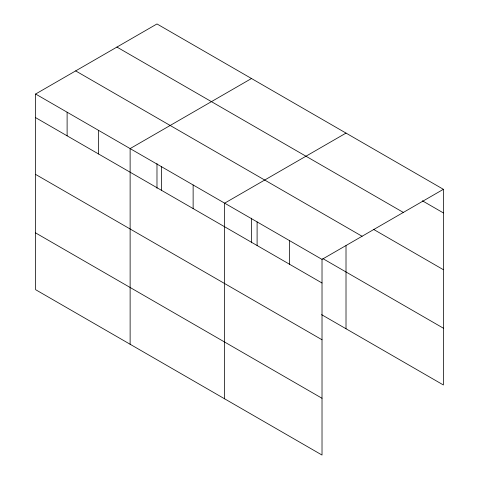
<?xml version="1.0" encoding="UTF-8"?>
<svg xmlns="http://www.w3.org/2000/svg" width="479" height="479" viewBox="0 0 479 479"><rect width="100%" height="100%" fill="white"/><g stroke="black" fill="none" stroke-linecap="round" stroke-linejoin="round"><path stroke-width="0.72" d="M35.608 94.022L322.02 259.384L322.02 455.05L35.608 289.687L35.608 94.022L156.98 23.95L443.392 189.313L443.392 384.978L321.577 314.649M251.493 78.52L130.126 148.592L130.126 344.257M346.012 133.09L224.639 203.162L224.639 398.827M322.02 259.384L443.392 189.313M422.388 200.797L443.392 212.927M116.924 47.074L403.342 212.436M373.381 229.279L443.392 269.701M75.658 70.898L362.076 236.261M322.864 258.612L443.392 328.199M35.608 117.636L322.02 282.999M35.608 174.416L322.02 339.773M35.608 232.914L322.02 398.271M346.012 245.655L346.012 328.756M289.561 240.644L289.561 264.258M257.103 221.903L257.103 245.517M251.493 218.155L251.493 242.811M193.133 184.972L193.133 208.587M161.627 166.782L161.627 190.397M156.98 163.584L156.98 188.241M98.62 130.402L98.62 154.016M67.114 112.212L67.114 135.826"/></g></svg>
